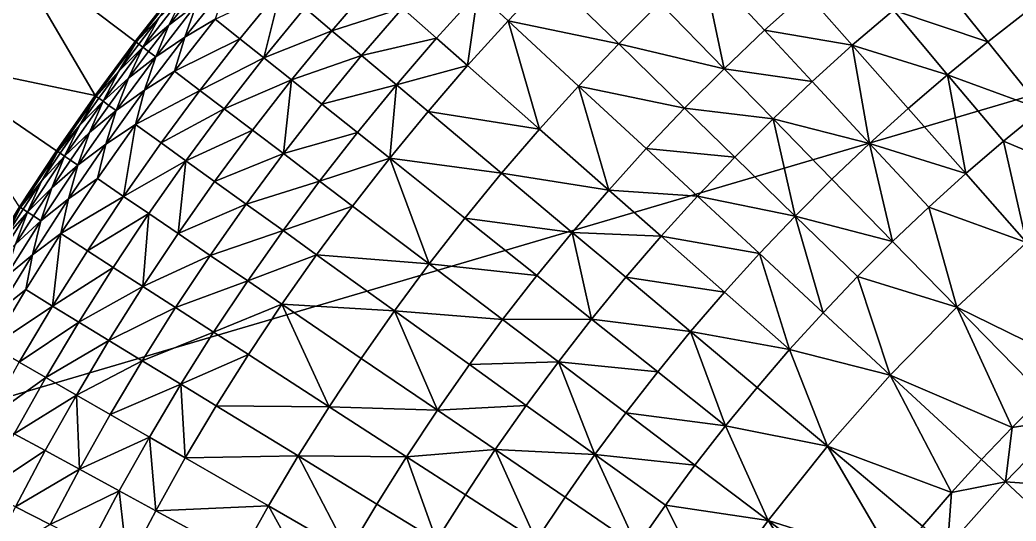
# Model space of a CAD drawing. Header units: millimetres. Extents: x -3250 to 8000, y -3250 to 3250.
# Drawn here: x -2100 to -1177, y 1065 to 1529 of the extents above; entities that cross this region are included whole.
import ezdxf

# ---------------------------------------------------------------- set-up
doc = ezdxf.new("R2010")
doc.units = ezdxf.units.MM
doc.header["$MEASUREMENT"] = 0
doc.layers.add('MESH_3D', color=2, linetype='CONTINUOUS')

msp = doc.modelspace()

# ---------------------------------------------------------------- linework, layer by layer
at = {"layer": 'MESH_3D'}
for points in [[(2150.48, 2436.79, 32500), (-3128.53, 880.23, 32500), (-2326.57, -2269.27, 32500)], [(2150.48, 2436.79, 32500), (-2269.27, 2326.57, 32500), (-3128.53, 880.23, 32500)], [(2150.48, 2436.79, 32500), (-2326.57, -2269.27, 32500), (3105.61, 957.95, 32500)], [(-2189.53, 1492.8, 24200), (-2112.4, 1600.08, 24200), (-2029.85, 1459.36, 24000)], [(-2112.4, 1600.08, 24200), (-1954.58, 1558.72, 24000), (-1992.83, 1509.51, 24000)], [(-2112.4, 1600.08, 24200), (-1992.83, 1509.51, 24000), (-2029.85, 1459.36, 24000)], [(-1507.26, 1545.32, -630.5), (-1468.27, 1582.42, -630.5), (-1447.71, 1484.26, -698.41)], [(-1468.27, 1582.42, -630.5), (-1410.25, 1519.89, -698.41), (-1447.71, 1484.26, -698.41)], [(-1468.27, 1582.42, -630.5), (-1371.92, 1554.58, -698.41), (-1410.25, 1519.89, -698.41)], [(-1675.71, 1554.84, -506.08), (-1609, 1569.37, -547.31), (-1647.63, 1528.77, -547.31)], [(-1647.63, 1528.77, -547.31), (-1609, 1569.37, -547.31), (-1545.32, 1507.26, -630.5)], [(-1609, 1569.37, -547.31), (-1507.26, 1545.32, -630.5), (-1545.32, 1507.26, -630.5)], [(-1291.08, 1538.65, -744.25), (-1252.32, 1570.36, -744.25), (-1203.57, 1509.23, -794.3)], [(-1252.32, 1570.36, -744.25), (-1165.57, 1538.77, -794.3), (-1203.57, 1509.23, -794.3)], [(-1991.89, 1508.8, -38.42), (-1992.83, 1509.51), (-1954.58, 1558.72)], [(-1954.58, 1558.72, 24000), (-1954.58, 1558.72), (-1992.83, 1509.51)], [(-1992.83, 1509.51, 24000), (-1954.58, 1558.72, 24000), (-1992.83, 1509.51)], [(-1991.89, 1508.8, -38.42), (-1954.58, 1558.72), (-1953.66, 1557.99, -38.42)], [(-1947.07, 1513.41, -205.25), (-1936.02, 1543.92, -171.85), (-1908.73, 1561.48, -205.25)], [(-1947.07, 1513.41, -205.25), (-1908.73, 1561.48, -205.25), (-1918.79, 1530.18, -238.11)], [(-1918.79, 1530.18, -238.11), (-1857.68, 1558.78, -303.82), (-1895.97, 1511.98, -303.82)], [(-1895.97, 1511.98, -303.82), (-1857.68, 1558.78, -303.82), (-1873.76, 1494.27, -355.73)], [(-1857.68, 1558.78, -303.82), (-1835.92, 1540.52, -355.73), (-1873.76, 1494.27, -355.73)], [(-1835.92, 1540.52, -355.73), (-1772.43, 1564.18, -406.77), (-1810.87, 1519.5, -406.77)], [(-1810.87, 1519.5, -406.77), (-1772.43, 1564.18, -406.77), (-1745.45, 1540.36, -455.71)], [(-1970.59, 1531.69, -71.93), (-1991.89, 1508.8, -38.42), (-1953.66, 1557.99, -38.42)], [(-1961.66, 1524.76, -138.74), (-1985.75, 1504.15, -105.25), (-1947.64, 1553.19, -105.25)], [(-1970.59, 1531.69, -71.93), (-1947.64, 1553.19, -105.25), (-1985.75, 1504.15, -105.25)], [(-1961.66, 1524.76, -138.74), (-1947.64, 1553.19, -105.25), (-1942.5, 1549.09, -138.74)], [(-1745.45, 1540.36, -455.71), (-1675.71, 1554.84, -506.08), (-1713.96, 1512.58, -506.08)], [(-1713.96, 1512.58, -506.08), (-1675.71, 1554.84, -506.08), (-1685.23, 1487.22, -547.31)], [(-1675.71, 1554.84, -506.08), (-1647.63, 1528.77, -547.31), (-1685.23, 1487.22, -547.31)], [(-1410.25, 1519.89, -698.41), (-1371.92, 1554.58, -698.41), (-1329.04, 1505.99, -744.25)], [(-1371.92, 1554.58, -698.41), (-1291.08, 1538.65, -744.25), (-1329.04, 1505.99, -744.25)], [(-1947.07, 1513.41, -205.25), (-1973.91, 1495.18, -171.85), (-1936.02, 1543.92, -171.85)], [(-1961.66, 1524.76, -138.74), (-1936.02, 1543.92, -171.85), (-1973.91, 1495.18, -171.85)], [(-1961.66, 1524.76, -138.74), (-1942.5, 1549.09, -138.74), (-1936.02, 1543.92, -171.85)], [(-1873.76, 1494.27, -355.73), (-1835.92, 1540.52, -355.73), (-1810.87, 1519.5, -406.77)], [(-1810.87, 1519.5, -406.77), (-1745.45, 1540.36, -455.71), (-1783.31, 1496.37, -455.71)], [(-1783.31, 1496.37, -455.71), (-1745.45, 1540.36, -455.71), (-1713.96, 1512.58, -506.08)], [(-1545.32, 1507.26, -630.5), (-1507.26, 1545.32, -630.5), (-1447.71, 1484.26, -698.41)], [(-1989.53, 1507.01, -71.93), (-1991.89, 1508.8, -38.42), (-1970.59, 1531.69, -71.93)], [(-1989.53, 1507.01, -71.93), (-1970.59, 1531.69, -71.93), (-1985.75, 1504.15, -105.25)], [(-1329.04, 1505.99, -744.25), (-1291.08, 1538.65, -744.25), (-1240.82, 1478.76, -794.3)], [(-1291.08, 1538.65, -744.25), (-1203.57, 1509.23, -794.3), (-1240.82, 1478.76, -794.3)], [(-1203.57, 1509.23, -794.3), (-1165.57, 1538.77, -794.3), (-1153.46, 1446.39, -840.76)], [(-1980.52, 1500.18, -138.74), (-1985.75, 1504.15, -105.25), (-1961.66, 1524.76, -138.74)], [(-1980.52, 1500.18, -138.74), (-1961.66, 1524.76, -138.74), (-1973.91, 1495.18, -171.85)], [(-1956.34, 1481.87, -238.11), (-1918.79, 1530.18, -238.11), (-1895.97, 1511.98, -303.82)], [(-1947.07, 1513.41, -205.25), (-1918.79, 1530.18, -238.11), (-1956.34, 1481.87, -238.11)], [(-1685.23, 1487.22, -547.31), (-1647.63, 1528.77, -547.31), (-1618.53, 1428.36, -630.5)], [(-1647.63, 1528.77, -547.31), (-1545.32, 1507.26, -630.5), (-1582.42, 1468.27, -630.5)], [(-1647.63, 1528.77, -547.31), (-1582.42, 1468.27, -630.5), (-1618.53, 1428.36, -630.5)], [(-1984.19, 1464.4, -205.25), (-1947.07, 1513.41, -205.25), (-1956.34, 1481.87, -238.11)], [(-1984.19, 1464.4, -205.25), (-1973.91, 1495.18, -171.85), (-1947.07, 1513.41, -205.25)], [(-1873.76, 1494.27, -355.73), (-1810.87, 1519.5, -406.77), (-1848.19, 1473.88, -406.77)], [(-1848.19, 1473.88, -406.77), (-1810.87, 1519.5, -406.77), (-1783.31, 1496.37, -455.71)], [(-1783.31, 1496.37, -455.71), (-1713.96, 1512.58, -506.08), (-1751.13, 1469.38, -506.08)], [(-1751.13, 1469.38, -506.08), (-1713.96, 1512.58, -506.08), (-1685.23, 1487.22, -547.31)], [(-1447.71, 1484.26, -698.41), (-1410.25, 1519.89, -698.41), (-1366.18, 1472.39, -744.25)], [(-1410.25, 1519.89, -698.41), (-1329.04, 1505.99, -744.25), (-1366.18, 1472.39, -744.25)], [(-2028.89, 1458.67, -38.42), (-2029.85, 1459.36), (-1992.83, 1509.51)], [(-2029.85, 1459.36, 24000), (-1992.83, 1509.51), (-2029.85, 1459.36)], [(-2029.85, 1459.36, 24000), (-1992.83, 1509.51, 24000), (-1992.83, 1509.51)], [(-2028.89, 1458.67, -38.42), (-1992.83, 1509.51), (-1991.89, 1508.8, -38.42)], [(-2008.16, 1482.09, -71.93), (-2028.89, 1458.67, -38.42), (-1991.89, 1508.8, -38.42)], [(-1999.07, 1475.38, -138.74), (-2022.64, 1454.18, -105.25), (-1985.75, 1504.15, -105.25)], [(-2008.16, 1482.09, -71.93), (-1985.75, 1504.15, -105.25), (-2022.64, 1454.18, -105.25)], [(-2008.16, 1482.09, -71.93), (-1991.89, 1508.8, -38.42), (-1989.53, 1507.01, -71.93)], [(-2008.16, 1482.09, -71.93), (-1989.53, 1507.01, -71.93), (-1985.75, 1504.15, -105.25)], [(-1999.07, 1475.38, -138.74), (-1985.75, 1504.15, -105.25), (-1980.52, 1500.18, -138.74)], [(-1956.34, 1481.87, -238.11), (-1895.97, 1511.98, -303.82), (-1933.07, 1464.24, -303.82)], [(-1933.07, 1464.24, -303.82), (-1895.97, 1511.98, -303.82), (-1873.76, 1494.27, -355.73)], [(-1582.42, 1468.27, -630.5), (-1545.32, 1507.26, -630.5), (-1484.26, 1447.71, -698.41)], [(-1545.32, 1507.26, -630.5), (-1447.71, 1484.26, -698.41), (-1484.26, 1447.71, -698.41)], [(-1366.18, 1472.39, -744.25), (-1329.04, 1505.99, -744.25), (-1312.99, 1415.07, -794.3)], [(-1329.04, 1505.99, -744.25), (-1240.82, 1478.76, -794.3), (-1277.3, 1447.36, -794.3)], [(-1329.04, 1505.99, -744.25), (-1277.3, 1447.36, -794.3), (-1312.99, 1415.07, -794.3)], [(-1240.82, 1478.76, -794.3), (-1203.57, 1509.23, -794.3), (-1153.46, 1446.39, -840.76)], [(-1984.19, 1464.4, -205.25), (-2010.57, 1445.5, -171.85), (-1973.91, 1495.18, -171.85)], [(-1999.07, 1475.38, -138.74), (-1973.91, 1495.18, -171.85), (-2010.57, 1445.5, -171.85)], [(-1999.07, 1475.38, -138.74), (-1980.52, 1500.18, -138.74), (-1973.91, 1495.18, -171.85)], [(-1933.07, 1464.24, -303.82), (-1873.76, 1494.27, -355.73), (-1910.43, 1447.1, -355.73)], [(-1910.43, 1447.1, -355.73), (-1873.76, 1494.27, -355.73), (-1848.19, 1473.88, -406.77)], [(-1848.19, 1473.88, -406.77), (-1783.31, 1496.37, -455.71), (-1820.06, 1451.45, -455.71)], [(-1820.06, 1451.45, -455.71), (-1783.31, 1496.37, -455.71), (-1751.13, 1469.38, -506.08)], [(-2189.53, 1492.8, 24200), (-2029.85, 1459.36, 24000), (-2065.6, 1408.3, 24000)], [(-2189.53, 1492.8, 24200), (-2065.6, 1408.3, 24000), (-2100.06, 1356.37, 24000)], [(-1751.13, 1469.38, -506.08), (-1685.23, 1487.22, -547.31), (-1721.78, 1444.74, -547.31)], [(-1721.78, 1444.74, -547.31), (-1685.23, 1487.22, -547.31), (-1618.53, 1428.36, -630.5)], [(-2026.48, 1456.94, -71.93), (-2028.89, 1458.67, -38.42), (-2008.16, 1482.09, -71.93)], [(-2026.48, 1456.94, -71.93), (-2008.16, 1482.09, -71.93), (-2022.64, 1454.18, -105.25)], [(-2017.3, 1450.34, -138.74), (-2022.64, 1454.18, -105.25), (-1999.07, 1475.38, -138.74)], [(-2017.3, 1450.34, -138.74), (-1999.07, 1475.38, -138.74), (-2010.57, 1445.5, -171.85)], [(-1992.68, 1432.64, -238.11), (-1956.34, 1481.87, -238.11), (-1933.07, 1464.24, -303.82)], [(-1984.19, 1464.4, -205.25), (-1956.34, 1481.87, -238.11), (-1992.68, 1432.64, -238.11)], [(-1484.26, 1447.71, -698.41), (-1447.71, 1484.26, -698.41), (-1402.46, 1437.87, -744.25)], [(-1447.71, 1484.26, -698.41), (-1366.18, 1472.39, -744.25), (-1402.46, 1437.87, -744.25)], [(-1277.3, 1447.36, -794.3), (-1240.82, 1478.76, -794.3), (-1224.12, 1387.1, -840.76)], [(-1240.82, 1478.76, -794.3), (-1153.46, 1446.39, -840.76), (-1189.16, 1417.18, -840.76)], [(-1240.82, 1478.76, -794.3), (-1189.16, 1417.18, -840.76), (-1224.12, 1387.1, -840.76)], [(-1910.43, 1447.1, -355.73), (-1848.19, 1473.88, -406.77), (-1884.36, 1427.35, -406.77)], [(-1884.36, 1427.35, -406.77), (-1848.19, 1473.88, -406.77), (-1855.68, 1405.62, -455.71)], [(-1848.19, 1473.88, -406.77), (-1820.06, 1451.45, -455.71), (-1855.68, 1405.62, -455.71)], [(-1820.06, 1451.45, -455.71), (-1751.13, 1469.38, -506.08), (-1787.22, 1425.26, -506.08)], [(-1787.22, 1425.26, -506.08), (-1751.13, 1469.38, -506.08), (-1757.26, 1401.37, -547.31)], [(-1751.13, 1469.38, -506.08), (-1721.78, 1444.74, -547.31), (-1757.26, 1401.37, -547.31)], [(-1618.53, 1428.36, -630.5), (-1582.42, 1468.27, -630.5), (-1554.58, 1371.92, -698.41)], [(-1582.42, 1468.27, -630.5), (-1519.89, 1410.25, -698.41), (-1554.58, 1371.92, -698.41)], [(-1582.42, 1468.27, -630.5), (-1484.26, 1447.71, -698.41), (-1519.89, 1410.25, -698.41)], [(-1402.46, 1437.87, -744.25), (-1366.18, 1472.39, -744.25), (-1312.99, 1415.07, -794.3)], [(-2064.62, 1407.63, -38.42), (-2065.6, 1408.3), (-2029.85, 1459.36)], [(-2065.6, 1408.3, 24000), (-2029.85, 1459.36), (-2065.6, 1408.3)], [(-2065.6, 1408.3, 24000), (-2029.85, 1459.36, 24000), (-2029.85, 1459.36)], [(-2064.62, 1407.63, -38.42), (-2029.85, 1459.36), (-2028.89, 1458.67, -38.42)], [(-2044.49, 1431.56, -71.93), (-2064.62, 1407.63, -38.42), (-2028.89, 1458.67, -38.42)], [(-2044.49, 1431.56, -71.93), (-2028.89, 1458.67, -38.42), (-2026.48, 1456.94, -71.93)], [(-2044.49, 1431.56, -71.93), (-2026.48, 1456.94, -71.93), (-2022.64, 1454.18, -105.25)], [(-2020.08, 1414.48, -205.25), (-1984.19, 1464.4, -205.25), (-1992.68, 1432.64, -238.11)], [(-2020.08, 1414.48, -205.25), (-2010.57, 1445.5, -171.85), (-1984.19, 1464.4, -205.25)], [(-1992.68, 1432.64, -238.11), (-1933.07, 1464.24, -303.82), (-1968.97, 1415.6, -303.82)], [(-1968.97, 1415.6, -303.82), (-1933.07, 1464.24, -303.82), (-1910.43, 1447.1, -355.73)], [(-2035.23, 1425.08, -138.74), (-2058.26, 1403.3, -105.25), (-2022.64, 1454.18, -105.25)], [(-2044.49, 1431.56, -71.93), (-2022.64, 1454.18, -105.25), (-2058.26, 1403.3, -105.25)], [(-2035.23, 1425.08, -138.74), (-2022.64, 1454.18, -105.25), (-2017.3, 1450.34, -138.74)], [(-2035.23, 1425.08, -138.74), (-2017.3, 1450.34, -138.74), (-2010.57, 1445.5, -171.85)], [(-1855.68, 1405.62, -455.71), (-1820.06, 1451.45, -455.71), (-1787.22, 1425.26, -506.08)], [(-2020.08, 1414.48, -205.25), (-2045.98, 1394.93, -171.85), (-2010.57, 1445.5, -171.85)], [(-2035.23, 1425.08, -138.74), (-2010.57, 1445.5, -171.85), (-2045.98, 1394.93, -171.85)], [(-1968.97, 1415.6, -303.82), (-1910.43, 1447.1, -355.73), (-1945.91, 1399.02, -355.73)], [(-1945.91, 1399.02, -355.73), (-1910.43, 1447.1, -355.73), (-1884.36, 1427.35, -406.77)], [(-1757.26, 1401.37, -547.31), (-1721.78, 1444.74, -547.31), (-1653.64, 1387.57, -630.5)], [(-1721.78, 1444.74, -547.31), (-1618.53, 1428.36, -630.5), (-1653.64, 1387.57, -630.5)], [(-1519.89, 1410.25, -698.41), (-1484.26, 1447.71, -698.41), (-1437.87, 1402.46, -744.25)], [(-1484.26, 1447.71, -698.41), (-1402.46, 1437.87, -744.25), (-1437.87, 1402.46, -744.25)], [(-1312.99, 1415.07, -794.3), (-1277.3, 1447.36, -794.3), (-1224.12, 1387.1, -840.76)], [(-1100.51, 1380, -885.22), (-1189.16, 1417.18, -840.76), (-1153.46, 1446.39, -840.76)], [(-2062.17, 1405.97, -71.93), (-2064.62, 1407.63, -38.42), (-2044.49, 1431.56, -71.93)], [(-2062.17, 1405.97, -71.93), (-2044.49, 1431.56, -71.93), (-2058.26, 1403.3, -105.25)], [(-2027.78, 1382.51, -238.11), (-1992.68, 1432.64, -238.11), (-2003.65, 1366.07, -303.82)], [(-2020.08, 1414.48, -205.25), (-1992.68, 1432.64, -238.11), (-2027.78, 1382.51, -238.11)], [(-1992.68, 1432.64, -238.11), (-1968.97, 1415.6, -303.82), (-2003.65, 1366.07, -303.82)], [(-1437.87, 1402.46, -744.25), (-1402.46, 1437.87, -744.25), (-1381.89, 1347.86, -794.3)], [(-1402.46, 1437.87, -744.25), (-1347.86, 1381.89, -794.3), (-1381.89, 1347.86, -794.3)], [(-1402.46, 1437.87, -744.25), (-1312.99, 1415.07, -794.3), (-1347.86, 1381.89, -794.3)], [(-2052.83, 1399.6, -138.74), (-2058.26, 1403.3, -105.25), (-2035.23, 1425.08, -138.74)], [(-2052.83, 1399.6, -138.74), (-2035.23, 1425.08, -138.74), (-2045.98, 1394.93, -171.85)], [(-1945.91, 1399.02, -355.73), (-1884.36, 1427.35, -406.77), (-1919.36, 1379.93, -406.77)], [(-1919.36, 1379.93, -406.77), (-1884.36, 1427.35, -406.77), (-1855.68, 1405.62, -455.71)], [(-1855.68, 1405.62, -455.71), (-1787.22, 1425.26, -506.08), (-1822.2, 1380.26, -506.08)], [(-1822.2, 1380.26, -506.08), (-1787.22, 1425.26, -506.08), (-1757.26, 1401.37, -547.31)], [(-1653.64, 1387.57, -630.5), (-1618.53, 1428.36, -630.5), (-1554.58, 1371.92, -698.41)], [(-2054.72, 1363.68, -205.25), (-2045.98, 1394.93, -171.85), (-2020.08, 1414.48, -205.25)], [(-2054.72, 1363.68, -205.25), (-2020.08, 1414.48, -205.25), (-2027.78, 1382.51, -238.11)], [(-2003.65, 1366.07, -303.82), (-1968.97, 1415.6, -303.82), (-1945.91, 1399.02, -355.73)], [(-1347.86, 1381.89, -794.3), (-1312.99, 1415.07, -794.3), (-1291.74, 1324.35, -840.76)], [(-1312.99, 1415.07, -794.3), (-1224.12, 1387.1, -840.76), (-1258.32, 1356.15, -840.76)], [(-1312.99, 1415.07, -794.3), (-1258.32, 1356.15, -840.76), (-1291.74, 1324.35, -840.76)], [(-1167.93, 1323.42, -885.22), (-1224.12, 1387.1, -840.76), (-1189.16, 1417.18, -840.76)], [(-1167.93, 1323.42, -885.22), (-1189.16, 1417.18, -840.76), (-1100.51, 1380, -885.22)], [(-2099.07, 1355.73, -38.42), (-2100.06, 1356.37), (-2065.6, 1408.3)], [(-2100.06, 1356.37, 24000), (-2065.6, 1408.3), (-2100.06, 1356.37)], [(-2100.06, 1356.37, 24000), (-2065.6, 1408.3, 24000), (-2065.6, 1408.3)], [(-2099.07, 1355.73, -38.42), (-2065.6, 1408.3), (-2064.62, 1407.63, -38.42)], [(-2079.54, 1380.15, -71.93), (-2099.07, 1355.73, -38.42), (-2064.62, 1407.63, -38.42)], [(-2070.12, 1373.9, -138.74), (-2092.61, 1351.55, -105.25), (-2058.26, 1403.3, -105.25)], [(-2079.54, 1380.15, -71.93), (-2058.26, 1403.3, -105.25), (-2092.61, 1351.55, -105.25)], [(-2079.54, 1380.15, -71.93), (-2064.62, 1407.63, -38.42), (-2062.17, 1405.97, -71.93)], [(-2079.54, 1380.15, -71.93), (-2062.17, 1405.97, -71.93), (-2058.26, 1403.3, -105.25)], [(-2070.12, 1373.9, -138.74), (-2058.26, 1403.3, -105.25), (-2052.83, 1399.6, -138.74)], [(-1919.36, 1379.93, -406.77), (-1855.68, 1405.62, -455.71), (-1890.14, 1358.92, -455.71)], [(-1890.14, 1358.92, -455.71), (-1855.68, 1405.62, -455.71), (-1822.2, 1380.26, -506.08)], [(-1554.58, 1371.92, -698.41), (-1519.89, 1410.25, -698.41), (-1472.39, 1366.18, -744.25)], [(-1519.89, 1410.25, -698.41), (-1437.87, 1402.46, -744.25), (-1472.39, 1366.18, -744.25)], [(-1472.39, 1366.18, -744.25), (-1437.87, 1402.46, -744.25), (-1381.89, 1347.86, -794.3)], [(-2054.72, 1363.68, -205.25), (-2080.12, 1343.49, -171.85), (-2045.98, 1394.93, -171.85)], [(-2070.12, 1373.9, -138.74), (-2045.98, 1394.93, -171.85), (-2080.12, 1343.49, -171.85)], [(-2070.12, 1373.9, -138.74), (-2052.83, 1399.6, -138.74), (-2045.98, 1394.93, -171.85)], [(-2003.65, 1366.07, -303.82), (-1945.91, 1399.02, -355.73), (-1980.19, 1350.07, -355.73)], [(-1980.19, 1350.07, -355.73), (-1945.91, 1399.02, -355.73), (-1953.17, 1331.65, -406.77)], [(-1945.91, 1399.02, -355.73), (-1919.36, 1379.93, -406.77), (-1953.17, 1331.65, -406.77)], [(-1822.2, 1380.26, -506.08), (-1757.26, 1401.37, -547.31), (-1791.65, 1357.13, -547.31)], [(-1791.65, 1357.13, -547.31), (-1757.26, 1401.37, -547.31), (-1720.75, 1303.42, -630.5)], [(-1757.26, 1401.37, -547.31), (-1653.64, 1387.57, -630.5), (-1687.72, 1345.91, -630.5)], [(-1757.26, 1401.37, -547.31), (-1687.72, 1345.91, -630.5), (-1720.75, 1303.42, -630.5)], [(-1687.72, 1345.91, -630.5), (-1653.64, 1387.57, -630.5), (-1588.3, 1332.74, -698.41)], [(-1653.64, 1387.57, -630.5), (-1554.58, 1371.92, -698.41), (-1588.3, 1332.74, -698.41)], [(-1167.93, 1323.42, -885.22), (-1258.32, 1356.15, -840.76), (-1224.12, 1387.1, -840.76)], [(-2096.58, 1354.12, -71.93), (-2099.07, 1355.73, -38.42), (-2079.54, 1380.15, -71.93)], [(-2096.58, 1354.12, -71.93), (-2079.54, 1380.15, -71.93), (-2092.61, 1351.55, -105.25)], [(-2061.61, 1331.53, -238.11), (-2027.78, 1382.51, -238.11), (-2003.65, 1366.07, -303.82)], [(-2054.72, 1363.68, -205.25), (-2027.78, 1382.51, -238.11), (-2061.61, 1331.53, -238.11)], [(-1953.17, 1331.65, -406.77), (-1919.36, 1379.93, -406.77), (-1890.14, 1358.92, -455.71)], [(-1890.14, 1358.92, -455.71), (-1822.2, 1380.26, -506.08), (-1856.04, 1334.4, -506.08)], [(-1856.04, 1334.4, -506.08), (-1822.2, 1380.26, -506.08), (-1791.65, 1357.13, -547.31)], [(-1381.89, 1347.86, -794.3), (-1347.86, 1381.89, -794.3), (-1291.74, 1324.35, -840.76)], [(-2087.09, 1347.98, -138.74), (-2092.61, 1351.55, -105.25), (-2070.12, 1373.9, -138.74)], [(-2087.09, 1347.98, -138.74), (-2070.12, 1373.9, -138.74), (-2080.12, 1343.49, -171.85)], [(-2061.61, 1331.53, -238.11), (-2003.65, 1366.07, -303.82), (-2037.09, 1315.69, -303.82)], [(-2037.09, 1315.69, -303.82), (-2003.65, 1366.07, -303.82), (-1980.19, 1350.07, -355.73)], [(-1588.3, 1332.74, -698.41), (-1554.58, 1371.92, -698.41), (-1505.99, 1329.04, -744.25)], [(-1554.58, 1371.92, -698.41), (-1472.39, 1366.18, -744.25), (-1505.99, 1329.04, -744.25)], [(-1505.99, 1329.04, -744.25), (-1472.39, 1366.18, -744.25), (-1415.07, 1312.99, -794.3)], [(-1472.39, 1366.18, -744.25), (-1381.89, 1347.86, -794.3), (-1415.07, 1312.99, -794.3)], [(-2132.22, 1302.97, -38.42), (-2100.06, 1356.37), (-2099.07, 1355.73, -38.42)], [(-2113.3, 1327.88, -71.93), (-2132.22, 1302.97, -38.42), (-2099.07, 1355.73, -38.42)], [(-2113.3, 1327.88, -71.93), (-2099.07, 1355.73, -38.42), (-2096.58, 1354.12, -71.93)], [(-2088.08, 1312.03, -205.25), (-2080.12, 1343.49, -171.85), (-2054.72, 1363.68, -205.25)], [(-2088.08, 1312.03, -205.25), (-2054.72, 1363.68, -205.25), (-2061.61, 1331.53, -238.11)], [(-1953.17, 1331.65, -406.77), (-1890.14, 1358.92, -455.71), (-1923.43, 1311.37, -455.71)], [(-1923.43, 1311.37, -455.71), (-1890.14, 1358.92, -455.71), (-1856.04, 1334.4, -506.08)], [(-1856.04, 1334.4, -506.08), (-1791.65, 1357.13, -547.31), (-1824.93, 1312.04, -547.31)], [(-1824.93, 1312.04, -547.31), (-1791.65, 1357.13, -547.31), (-1720.75, 1303.42, -630.5)], [(-1232.44, 1263.56, -885.22), (-1291.74, 1324.35, -840.76), (-1258.32, 1356.15, -840.76)], [(-1232.44, 1263.56, -885.22), (-1258.32, 1356.15, -840.76), (-1167.93, 1323.42, -885.22)], [(-2103.73, 1321.86, -138.74), (-2125.65, 1298.96, -105.25), (-2092.61, 1351.55, -105.25)], [(-2113.3, 1327.88, -71.93), (-2092.61, 1351.55, -105.25), (-2125.65, 1298.96, -105.25)], [(-2113.3, 1327.88, -71.93), (-2096.58, 1354.12, -71.93), (-2092.61, 1351.55, -105.25)], [(-2103.73, 1321.86, -138.74), (-2092.61, 1351.55, -105.25), (-2087.09, 1347.98, -138.74)], [(-2103.73, 1321.86, -138.74), (-2087.09, 1347.98, -138.74), (-2080.12, 1343.49, -171.85)], [(-2037.09, 1315.69, -303.82), (-1980.19, 1350.07, -355.73), (-2013.23, 1300.28, -355.73)], [(-2013.23, 1300.28, -355.73), (-1980.19, 1350.07, -355.73), (-1985.76, 1282.54, -406.77)], [(-1980.19, 1350.07, -355.73), (-1953.17, 1331.65, -406.77), (-1985.76, 1282.54, -406.77)], [(-1415.07, 1312.99, -794.3), (-1381.89, 1347.86, -794.3), (-1356.15, 1258.32, -840.76)], [(-1381.89, 1347.86, -794.3), (-1291.74, 1324.35, -840.76), (-1324.35, 1291.74, -840.76)], [(-1381.89, 1347.86, -794.3), (-1324.35, 1291.74, -840.76), (-1356.15, 1258.32, -840.76)], [(-2088.08, 1312.03, -205.25), (-2112.97, 1291.21, -171.85), (-2080.12, 1343.49, -171.85)], [(-2103.73, 1321.86, -138.74), (-2080.12, 1343.49, -171.85), (-2112.97, 1291.21, -171.85)], [(-1720.75, 1303.42, -630.5), (-1687.72, 1345.91, -630.5), (-1621.03, 1292.73, -698.41)], [(-1687.72, 1345.91, -630.5), (-1588.3, 1332.74, -698.41), (-1621.03, 1292.73, -698.41)], [(-2094.17, 1279.72, -238.11), (-2061.61, 1331.53, -238.11), (-2069.26, 1264.5, -303.82)], [(-2088.08, 1312.03, -205.25), (-2061.61, 1331.53, -238.11), (-2094.17, 1279.72, -238.11)], [(-2061.61, 1331.53, -238.11), (-2037.09, 1315.69, -303.82), (-2069.26, 1264.5, -303.82)], [(-1985.76, 1282.54, -406.77), (-1953.17, 1331.65, -406.77), (-1923.43, 1311.37, -455.71)], [(-1923.43, 1311.37, -455.71), (-1856.04, 1334.4, -506.08), (-1888.73, 1287.72, -506.08)], [(-1888.73, 1287.72, -506.08), (-1856.04, 1334.4, -506.08), (-1824.93, 1312.04, -547.31)], [(-1621.03, 1292.73, -698.41), (-1588.3, 1332.74, -698.41), (-1570.36, 1252.32, -744.25)], [(-1588.3, 1332.74, -698.41), (-1505.99, 1329.04, -744.25), (-1538.65, 1291.08, -744.25)], [(-1588.3, 1332.74, -698.41), (-1538.65, 1291.08, -744.25), (-1570.36, 1252.32, -744.25)], [(-1538.65, 1291.08, -744.25), (-1505.99, 1329.04, -744.25), (-1447.36, 1277.3, -794.3)], [(-1505.99, 1329.04, -744.25), (-1415.07, 1312.99, -794.3), (-1447.36, 1277.3, -794.3)], [(-1232.44, 1263.56, -885.22), (-1324.35, 1291.74, -840.76), (-1291.74, 1324.35, -840.76)], [(-1232.44, 1263.56, -885.22), (-1167.93, 1323.42, -885.22), (-1122.29, 1209.54, -939.08)], [(-2120.14, 1259.56, -205.25), (-2088.08, 1312.03, -205.25), (-2094.17, 1279.72, -238.11)], [(-2120.14, 1259.56, -205.25), (-2112.97, 1291.21, -171.85), (-2088.08, 1312.03, -205.25)], [(-2069.26, 1264.5, -303.82), (-2037.09, 1315.69, -303.82), (-2013.23, 1300.28, -355.73)], [(-1985.76, 1282.54, -406.77), (-1923.43, 1311.37, -455.71), (-1955.53, 1263.01, -455.71)], [(-1955.53, 1263.01, -455.71), (-1923.43, 1311.37, -455.71), (-1888.73, 1287.72, -506.08)], [(-1888.73, 1287.72, -506.08), (-1824.93, 1312.04, -547.31), (-1857.07, 1266.13, -547.31)], [(-1857.07, 1266.13, -547.31), (-1824.93, 1312.04, -547.31), (-1752.71, 1260.11, -630.5)], [(-1824.93, 1312.04, -547.31), (-1720.75, 1303.42, -630.5), (-1752.71, 1260.11, -630.5)], [(-1447.36, 1277.3, -794.3), (-1415.07, 1312.99, -794.3), (-1387.1, 1224.12, -840.76)], [(-1415.07, 1312.99, -794.3), (-1356.15, 1258.32, -840.76), (-1387.1, 1224.12, -840.76)], [(-2069.26, 1264.5, -303.82), (-2013.23, 1300.28, -355.73), (-2045.02, 1249.69, -355.73)], [(-2045.02, 1249.69, -355.73), (-2013.23, 1300.28, -355.73), (-1985.76, 1282.54, -406.77)], [(-1752.71, 1260.11, -630.5), (-1720.75, 1303.42, -630.5), (-1652.75, 1251.91, -698.41)], [(-1720.75, 1303.42, -630.5), (-1621.03, 1292.73, -698.41), (-1652.75, 1251.91, -698.41)], [(-1652.75, 1251.91, -698.41), (-1621.03, 1292.73, -698.41), (-1570.36, 1252.32, -744.25)], [(-1570.36, 1252.32, -744.25), (-1538.65, 1291.08, -744.25), (-1478.76, 1240.82, -794.3)], [(-1538.65, 1291.08, -744.25), (-1447.36, 1277.3, -794.3), (-1478.76, 1240.82, -794.3)], [(-1293.9, 1200.56, -885.22), (-1356.15, 1258.32, -840.76), (-1324.35, 1291.74, -840.76)], [(-1293.9, 1200.56, -885.22), (-1324.35, 1291.74, -840.76), (-1232.44, 1263.56, -885.22)], [(-2045.02, 1249.69, -355.73), (-1985.76, 1282.54, -406.77), (-2017.12, 1232.63, -406.77)], [(-2017.12, 1232.63, -406.77), (-1985.76, 1282.54, -406.77), (-1955.53, 1263.01, -455.71)], [(-1955.53, 1263.01, -455.71), (-1888.73, 1287.72, -506.08), (-1920.25, 1240.23, -506.08)], [(-1920.25, 1240.23, -506.08), (-1888.73, 1287.72, -506.08), (-1857.07, 1266.13, -547.31)], [(-2125.42, 1227.11, -238.11), (-2094.17, 1279.72, -238.11), (-2069.26, 1264.5, -303.82)], [(-2120.14, 1259.56, -205.25), (-2094.17, 1279.72, -238.11), (-2125.42, 1227.11, -238.11)], [(-1478.76, 1240.82, -794.3), (-1447.36, 1277.3, -794.3), (-1387.1, 1224.12, -840.76)], [(-2125.42, 1227.11, -238.11), (-2069.26, 1264.5, -303.82), (-2100.14, 1212.52, -303.82)], [(-2100.14, 1212.52, -303.82), (-2069.26, 1264.5, -303.82), (-2045.02, 1249.69, -355.73)], [(-1920.25, 1240.23, -506.08), (-1857.07, 1266.13, -547.31), (-1888.06, 1219.44, -547.31)], [(-1888.06, 1219.44, -547.31), (-1857.07, 1266.13, -547.31), (-1813.34, 1171.18, -630.5)], [(-1857.07, 1266.13, -547.31), (-1783.58, 1216.02, -630.5), (-1813.34, 1171.18, -630.5)], [(-1857.07, 1266.13, -547.31), (-1752.71, 1260.11, -630.5), (-1783.58, 1216.02, -630.5)], [(-1293.9, 1200.56, -885.22), (-1232.44, 1263.56, -885.22), (-1181.18, 1152.09, -939.08)], [(-1232.44, 1263.56, -885.22), (-1122.29, 1209.54, -939.08), (-1152.09, 1181.18, -939.08)], [(-1232.44, 1263.56, -885.22), (-1152.09, 1181.18, -939.08), (-1181.18, 1152.09, -939.08)], [(-2017.12, 1232.63, -406.77), (-1955.53, 1263.01, -455.71), (-1986.41, 1213.87, -455.71)], [(-1986.41, 1213.87, -455.71), (-1955.53, 1263.01, -455.71), (-1920.25, 1240.23, -506.08)], [(-1783.58, 1216.02, -630.5), (-1752.71, 1260.11, -630.5), (-1713.1, 1167.97, -698.41)], [(-1752.71, 1260.11, -630.5), (-1652.75, 1251.91, -698.41), (-1683.45, 1210.32, -698.41)], [(-1752.71, 1260.11, -630.5), (-1683.45, 1210.32, -698.41), (-1713.1, 1167.97, -698.41)], [(-1293.9, 1200.56, -885.22), (-1387.1, 1224.12, -840.76), (-1356.15, 1258.32, -840.76)], [(-2100.14, 1212.52, -303.82), (-2045.02, 1249.69, -355.73), (-2075.54, 1198.31, -355.73)], [(-2075.54, 1198.31, -355.73), (-2045.02, 1249.69, -355.73), (-2017.12, 1232.63, -406.77)], [(-1683.45, 1210.32, -698.41), (-1652.75, 1251.91, -698.41), (-1601.1, 1212.78, -744.25)], [(-1652.75, 1251.91, -698.41), (-1570.36, 1252.32, -744.25), (-1601.1, 1212.78, -744.25)], [(-1601.1, 1212.78, -744.25), (-1570.36, 1252.32, -744.25), (-1509.23, 1203.57, -794.3)], [(-1570.36, 1252.32, -744.25), (-1478.76, 1240.82, -794.3), (-1509.23, 1203.57, -794.3)], [(-1986.41, 1213.87, -455.71), (-1920.25, 1240.23, -506.08), (-1950.57, 1191.97, -506.08)], [(-1950.57, 1191.97, -506.08), (-1920.25, 1240.23, -506.08), (-1888.06, 1219.44, -547.31)], [(-1509.23, 1203.57, -794.3), (-1478.76, 1240.82, -794.3), (-1446.39, 1153.46, -840.76)], [(-1478.76, 1240.82, -794.3), (-1387.1, 1224.12, -840.76), (-1417.18, 1189.16, -840.76)], [(-1478.76, 1240.82, -794.3), (-1417.18, 1189.16, -840.76), (-1446.39, 1153.46, -840.76)], [(-2075.54, 1198.31, -355.73), (-2017.12, 1232.63, -406.77), (-2047.22, 1181.96, -406.77)], [(-2047.22, 1181.96, -406.77), (-2017.12, 1232.63, -406.77), (-1986.41, 1213.87, -455.71)], [(-1950.57, 1191.97, -506.08), (-1888.06, 1219.44, -547.31), (-1917.88, 1171.99, -547.31)], [(-1917.88, 1171.99, -547.31), (-1888.06, 1219.44, -547.31), (-1813.34, 1171.18, -630.5)], [(-1352.13, 1134.57, -885.22), (-1417.18, 1189.16, -840.76), (-1387.1, 1224.12, -840.76)], [(-1352.13, 1134.57, -885.22), (-1387.1, 1224.12, -840.76), (-1293.9, 1200.56, -885.22)], [(-2129.71, 1159.78, -303.82), (-2100.14, 1212.52, -303.82), (-2075.54, 1198.31, -355.73)], [(-2047.22, 1181.96, -406.77), (-1986.41, 1213.87, -455.71), (-2016.05, 1163.97, -455.71)], [(-2016.05, 1163.97, -455.71), (-1986.41, 1213.87, -455.71), (-1950.57, 1191.97, -506.08)], [(-1813.34, 1171.18, -630.5), (-1783.58, 1216.02, -630.5), (-1713.1, 1167.97, -698.41)], [(-1713.1, 1167.97, -698.41), (-1683.45, 1210.32, -698.41), (-1630.84, 1172.49, -744.25)], [(-1683.45, 1210.32, -698.41), (-1601.1, 1212.78, -744.25), (-1630.84, 1172.49, -744.25)], [(-1630.84, 1172.49, -744.25), (-1601.1, 1212.78, -744.25), (-1567.35, 1126.85, -794.3)], [(-1601.1, 1212.78, -744.25), (-1509.23, 1203.57, -794.3), (-1538.77, 1165.57, -794.3)], [(-1601.1, 1212.78, -744.25), (-1538.77, 1165.57, -794.3), (-1567.35, 1126.85, -794.3)], [(-1538.77, 1165.57, -794.3), (-1509.23, 1203.57, -794.3), (-1446.39, 1153.46, -840.76)], [(-1352.13, 1134.57, -885.22), (-1293.9, 1200.56, -885.22), (-1237.14, 1091.78, -939.08)], [(-1293.9, 1200.56, -885.22), (-1181.18, 1152.09, -939.08), (-1209.54, 1122.29, -939.08)], [(-1293.9, 1200.56, -885.22), (-1209.54, 1122.29, -939.08), (-1237.14, 1091.78, -939.08)], [(-2129.71, 1159.78, -303.82), (-2075.54, 1198.31, -355.73), (-2104.77, 1146.2, -355.73)], [(-2104.77, 1146.2, -355.73), (-2075.54, 1198.31, -355.73), (-2047.22, 1181.96, -406.77)], [(-2016.05, 1163.97, -455.71), (-1950.57, 1191.97, -506.08), (-1979.68, 1142.97, -506.08)], [(-1979.68, 1142.97, -506.08), (-1950.57, 1191.97, -506.08), (-1946.5, 1123.81, -547.31)], [(-1950.57, 1191.97, -506.08), (-1917.88, 1171.99, -547.31), (-1946.5, 1123.81, -547.31)], [(-2104.77, 1146.2, -355.73), (-2047.22, 1181.96, -406.77), (-2076.05, 1130.56, -406.77)], [(-2076.05, 1130.56, -406.77), (-2047.22, 1181.96, -406.77), (-2044.45, 1113.35, -455.71)], [(-2047.22, 1181.96, -406.77), (-2016.05, 1163.97, -455.71), (-2044.45, 1113.35, -455.71)], [(-1352.13, 1134.57, -885.22), (-1446.39, 1153.46, -840.76), (-1417.18, 1189.16, -840.76)], [(-1130.99, 1159.55, -952.14), (-1181.18, 1152.09, -939.08), (-1152.09, 1181.18, -939.08)], [(-1946.5, 1123.81, -547.31), (-1917.88, 1171.99, -547.31), (-1841.97, 1125.61, -630.5)], [(-1917.88, 1171.99, -547.31), (-1813.34, 1171.18, -630.5), (-1841.97, 1125.61, -630.5)], [(-1841.97, 1125.61, -630.5), (-1813.34, 1171.18, -630.5), (-1741.69, 1124.9, -698.41)], [(-1813.34, 1171.18, -630.5), (-1713.1, 1167.97, -698.41), (-1741.69, 1124.9, -698.41)], [(-1713.1, 1167.97, -698.41), (-1630.84, 1172.49, -744.25), (-1659.56, 1131.47, -744.25)], [(-1659.56, 1131.47, -744.25), (-1630.84, 1172.49, -744.25), (-1567.35, 1126.85, -794.3)], [(-2044.45, 1113.35, -455.71), (-2016.05, 1163.97, -455.71), (-1979.68, 1142.97, -506.08)], [(-1741.69, 1124.9, -698.41), (-1713.1, 1167.97, -698.41), (-1659.56, 1131.47, -744.25)], [(-1567.35, 1126.85, -794.3), (-1538.77, 1165.57, -794.3), (-1474.7, 1117.04, -840.76)], [(-1538.77, 1165.57, -794.3), (-1446.39, 1153.46, -840.76), (-1474.7, 1117.04, -840.76)], [(-1407, 1065.76, -885.22), (-1474.7, 1117.04, -840.76), (-1446.39, 1153.46, -840.76)], [(-1407, 1065.76, -885.22), (-1446.39, 1153.46, -840.76), (-1352.13, 1134.57, -885.22)], [(-1187.38, 1101.73, -952.14), (-1130.99, 1159.55, -952.14), (-1066.08, 1093, -989.8)], [(-1187.38, 1101.73, -952.14), (-1181.18, 1152.09, -939.08), (-1130.99, 1159.55, -952.14)], [(-2132.69, 1093.37, -355.73), (-2104.77, 1146.2, -355.73), (-2076.05, 1130.56, -406.77)], [(-1187.38, 1101.73, -952.14), (-1209.54, 1122.29, -939.08), (-1181.18, 1152.09, -939.08)], [(-2044.45, 1113.35, -455.71), (-1979.68, 1142.97, -506.08), (-2007.56, 1093.26, -506.08)], [(-2007.56, 1093.26, -506.08), (-1979.68, 1142.97, -506.08), (-1973.91, 1074.94, -547.31)], [(-1979.68, 1142.97, -506.08), (-1946.5, 1123.81, -547.31), (-1973.91, 1074.94, -547.31)], [(-1407, 1065.76, -885.22), (-1352.13, 1134.57, -885.22), (-1290.02, 1028.76, -939.08)], [(-1352.13, 1134.57, -885.22), (-1237.14, 1091.78, -939.08), (-1263.97, 1060.6, -939.08)], [(-1352.13, 1134.57, -885.22), (-1263.97, 1060.6, -939.08), (-1290.02, 1028.76, -939.08)], [(-2132.69, 1093.37, -355.73), (-2076.05, 1130.56, -406.77), (-2103.59, 1078.45, -406.77)], [(-2103.59, 1078.45, -406.77), (-2076.05, 1130.56, -406.77), (-2044.45, 1113.35, -455.71)], [(-1946.5, 1123.81, -547.31), (-1841.97, 1125.61, -630.5), (-1869.46, 1079.34, -630.5)], [(-1869.46, 1079.34, -630.5), (-1841.97, 1125.61, -630.5), (-1795.6, 1036.69, -698.41)], [(-1841.97, 1125.61, -630.5), (-1741.69, 1124.9, -698.41), (-1769.19, 1081.13, -698.41)], [(-1841.97, 1125.61, -630.5), (-1769.19, 1081.13, -698.41), (-1795.6, 1036.69, -698.41)], [(-1741.69, 1124.9, -698.41), (-1659.56, 1131.47, -744.25), (-1687.25, 1089.74, -744.25)], [(-1687.25, 1089.74, -744.25), (-1659.56, 1131.47, -744.25), (-1621.57, 1047.32, -794.3)], [(-1659.56, 1131.47, -744.25), (-1567.35, 1126.85, -794.3), (-1594.95, 1087.42, -794.3)], [(-1659.56, 1131.47, -744.25), (-1594.95, 1087.42, -794.3), (-1621.57, 1047.32, -794.3)], [(-1594.95, 1087.42, -794.3), (-1567.35, 1126.85, -794.3), (-1528.54, 1042.14, -840.76)], [(-1567.35, 1126.85, -794.3), (-1474.7, 1117.04, -840.76), (-1502.09, 1079.93, -840.76)], [(-1567.35, 1126.85, -794.3), (-1502.09, 1079.93, -840.76), (-1528.54, 1042.14, -840.76)], [(-1973.91, 1074.94, -547.31), (-1946.5, 1123.81, -547.31), (-1869.46, 1079.34, -630.5)], [(-1769.19, 1081.13, -698.41), (-1741.69, 1124.9, -698.41), (-1713.9, 1047.34, -744.25)], [(-1741.69, 1124.9, -698.41), (-1687.25, 1089.74, -744.25), (-1713.9, 1047.34, -744.25)], [(-1407, 1065.76, -885.22), (-1502.09, 1079.93, -840.76), (-1474.7, 1117.04, -840.76)], [(-1187.38, 1101.73, -952.14), (-1237.14, 1091.78, -939.08), (-1209.54, 1122.29, -939.08)], [(-2103.59, 1078.45, -406.77), (-2044.45, 1113.35, -455.71), (-2071.57, 1062.03, -455.71)], [(-2071.57, 1062.03, -455.71), (-2044.45, 1113.35, -455.71), (-2007.56, 1093.26, -506.08)], [(-1240.82, 1041.17, -952.14), (-1237.14, 1091.78, -939.08), (-1187.38, 1101.73, -952.14)], [(-1240.82, 1041.17, -952.14), (-1187.38, 1101.73, -952.14), (-1119.24, 1038.5, -989.8)], [(-1187.38, 1101.73, -952.14), (-1066.08, 1093, -989.8), (-1119.24, 1038.5, -989.8)], [(-2071.57, 1062.03, -455.71), (-2007.56, 1093.26, -506.08), (-2034.2, 1042.87, -506.08)], [(-2034.2, 1042.87, -506.08), (-2007.56, 1093.26, -506.08), (-2000.1, 1025.39, -547.31)], [(-2007.56, 1093.26, -506.08), (-1973.91, 1074.94, -547.31), (-2000.1, 1025.39, -547.31)], [(-1713.9, 1047.34, -744.25), (-1687.25, 1089.74, -744.25), (-1621.57, 1047.32, -794.3)], [(-1240.82, 1041.17, -952.14), (-1263.97, 1060.6, -939.08), (-1237.14, 1091.78, -939.08)], [(-1973.91, 1074.94, -547.31), (-1869.46, 1079.34, -630.5), (-1895.79, 1032.39, -630.5)], [(-1895.79, 1032.39, -630.5), (-1869.46, 1079.34, -630.5), (-1820.88, 991.6, -698.41)], [(-1869.46, 1079.34, -630.5), (-1795.6, 1036.69, -698.41), (-1820.88, 991.6, -698.41)], [(-1795.6, 1036.69, -698.41), (-1769.19, 1081.13, -698.41), (-1713.9, 1047.34, -744.25)], [(-1621.57, 1047.32, -794.3), (-1594.95, 1087.42, -794.3), (-1528.54, 1042.14, -840.76)], [(-1458.38, 994.31, -885.22), (-1528.54, 1042.14, -840.76), (-1502.09, 1079.93, -840.76)], [(-1458.38, 994.31, -885.22), (-1502.09, 1079.93, -840.76), (-1407, 1065.76, -885.22)], [(-2129.82, 1025.67, -406.77), (-2103.59, 1078.45, -406.77), (-2071.57, 1062.03, -455.71)], [(-2000.1, 1025.39, -547.31), (-1973.91, 1074.94, -547.31), (-1895.79, 1032.39, -630.5)], [(-1458.38, 994.31, -885.22), (-1407, 1065.76, -885.22), (-1339.7, 963.18, -939.08)], [(-1407, 1065.76, -885.22), (-1315.27, 996.28, -939.08), (-1339.7, 963.18, -939.08)], [(-1407, 1065.76, -885.22), (-1290.02, 1028.76, -939.08), (-1315.27, 996.28, -939.08)]]:
    msp.add_3dface(points, dxfattribs=at)

doc.saveas('drawing.dxf')
